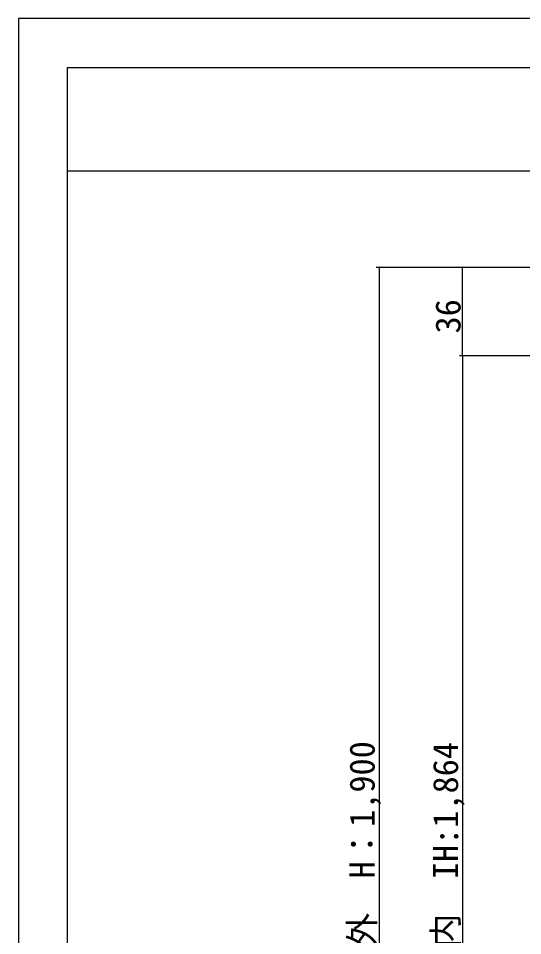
# Model space of a CAD drawing. Units: millimetres, scale not verified. Extents: x -800 to 800, y -554 to 554.
# Drawn here: x -800 to -594.7, y 180.6 to 554 of the extents above; entities that cross this region are included whole.
import ezdxf
from ezdxf.enums import TextEntityAlignment as Align

# ---------------------------------------------------------------- set-up
doc = ezdxf.new("R2010")
doc.units = ezdxf.units.MM
doc.header["$LTSCALE"] = 4
for name, color, linetype, lineweight in [('1-0', 7, 'Continuous', 25), ('1-3_0', 7, 'Continuous', 25), ('2-0', 7, 'Continuous', 25)]:
    doc.layers.add(name, color=color, linetype=linetype, lineweight=lineweight)
doc.styles.add('ＭＳ ゴシック', font='')
doc.styles.get('ＭＳ ゴシック').set_extended_font_data('MS Gothic')

msp = doc.modelspace()

# ---------------------------------------------------------------- linework, layer by layer
at = {"layer": '1-0'}
for p, q in [((-780, 534), (152, 534)), ((-780, 492), (152, 492))]:
    msp.add_line(p, q, dxfattribs=at)
msp.add_lwpolyline([(152, -27), (-780, -27), (-780, 534)], dxfattribs=at)
at = {"layer": '1-3_0'}
for p, q in [((-780, 534), (152, 534)), ((-780, 492), (152, 492))]:
    msp.add_line(p, q, dxfattribs=at)
msp.add_lwpolyline([(-800, -554), (800, -554), (800, 554), (-800, 554)], close=True, dxfattribs=at)
msp.add_lwpolyline([(152, -27), (-780, -27), (-780, 534)], dxfattribs=at)
at = {"layer": '2-0'}
for p, q in [((-532.362, 452.615), (-654.393, 452.615)), ((-653.143, 452.771), (-653.143, 452.459)), ((-653.143, 452.615), (-653.143, 5.615)), ((-532.362, 452.615), (-620.418, 452.615)), ((-619.168, 452.771), (-619.168, 452.459)), ((-619.168, 416.615), (-619.168, 452.615)), ((-526.862, 416.615), (-620.418, 416.615)), ((-526.862, 416.615), (-620.418, 416.615)), ((-619.168, 416.459), (-619.168, 416.771)), ((-619.168, 416.771), (-619.168, 416.459)), ((-619.168, 416.615), (-619.168, 5.615))]:
    msp.add_line(p, q, dxfattribs=at)
for centre, start, end in [((-653.143, 452.615), 270, 90), ((-619.168, 452.615), 270, 90), ((-619.168, 416.615), 90, 270), ((-619.168, 416.615), 270, 90)]:
    msp.add_arc(centre, 0.156, start, end, dxfattribs=at)

# ---------------------------------------------------------------- texts
at = {"layer": '2-0', "style": 'ＭＳ ゴシック'}
for s, p in [('36', (-616.903, 425.737)), ('枠外\u3000H：1,900', (-651.867, 161.947)), ('枠内\u3000IH:1,864', (-617.892, 161.644))]:
    msp.add_text(s, height=10.26, rotation=90, dxfattribs=at).set_placement(p, align=Align.BOTTOM_LEFT)

doc.saveas('drawing.dxf')
